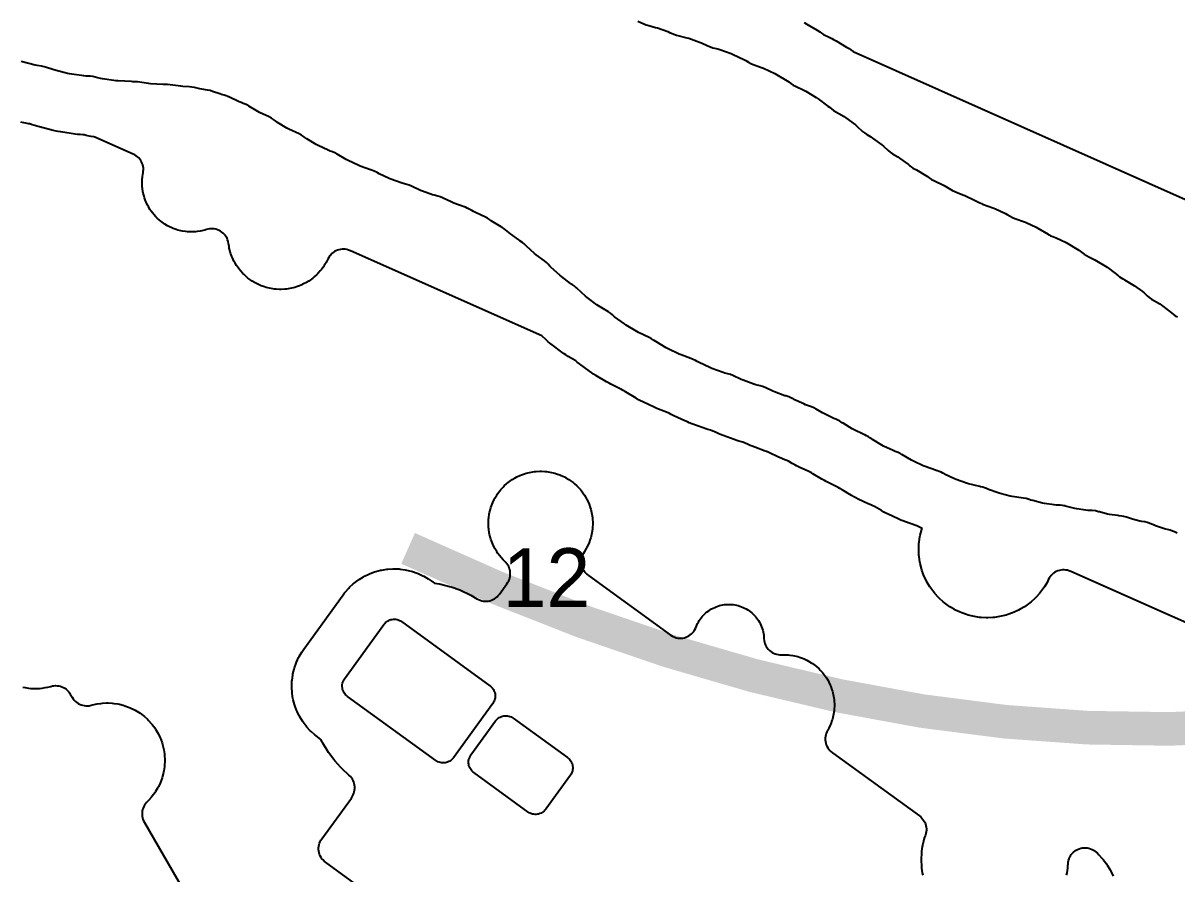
# Model space of a CAD drawing. Extents: x 425531 to 428300, y 1577248 to 1578701.
# Drawn here: x 427713.3 to 427988, y 1577959.4 to 1578161.9 of the extents above; entities that cross this region are included whole.
import ezdxf

# ---------------------------------------------------------------- set-up
doc = ezdxf.new("R2010")
doc.units = 21
for name, color, linetype, true_color in [('L-GOLF-ANNO', 7, 'Continuous', 0xffd23c), ('L-GOLF-CART', 7, 'Continuous', 0xcfcac0), ('L-GOLF-FWY', 7, 'Continuous', 0x6a9e35), ('L-GOLF-ROUGH', 7, 'Continuous', 0x4f7d2c), ('L-GOLF-TEE', 7, 'Continuous', 0x6fa63a)]:
    doc.layers.add(name, color=color, linetype=linetype, true_color=true_color)

msp = doc.modelspace()

# ---------------------------------------------------------------- linework, layer by layer
at = {"layer": 'L-GOLF-CART', "const_width": 8}
msp.add_lwpolyline([(428238.66, 1578107.26), (428221.81, 1578091.88), (428204.77, 1578077.63), (428187.55, 1578064.49), (428170.15, 1578052.47), (428152.56, 1578041.57), (428134.8, 1578031.8), (428116.85, 1578023.14), (428098.72, 1578015.6), (428080.41, 1578009.18), (428061.92, 1578003.88), (428043.24, 1577999.7), (428024.39, 1577996.64), (428005.35, 1577994.7), (427986.13, 1577993.88), (427966.73, 1577994.18), (427947.15, 1577995.59), (427927.38, 1577998.13), (427907.44, 1578001.79), (427887.31, 1578006.56), (427867, 1578012.46), (427846.51, 1578019.48), (427825.84, 1578027.61), (427804.98, 1578036.87)], dxfattribs=at)
at = {"layer": 'L-GOLF-FWY', "elevation": 73.37}
for points in [[(427859.7, 1578162.4), (427861.11, 1578161.73), (427861.68, 1578161.5), (427862.27, 1578161.32), (427863.88, 1578160.91), (427864.35, 1578160.77), (427866.77, 1578159.91), (427867.22, 1578159.72), (427867.69, 1578159.5), (427868.25, 1578159.26), (427868.84, 1578159.09), (427871.33, 1578158.46), (427871.8, 1578158.32), (427874.37, 1578157.4), (427874.82, 1578157.21), (427876.36, 1578156.49), (427876.93, 1578156.25), (427877.51, 1578156.07), (427878.71, 1578155.77), (427879.18, 1578155.63), (427881.87, 1578154.67), (427882.32, 1578154.48), (427884.9, 1578153.26), (427885.34, 1578153.03), (427886.03, 1578152.62), (427886.57, 1578152.33), (427887.13, 1578152.09), (427889.14, 1578151.37), (427889.59, 1578151.19), (427892.24, 1578149.94), (427892.67, 1578149.7), (427895.18, 1578148.2), (427895.59, 1578147.93), (427896.12, 1578147.54), (427896.63, 1578147.19), (427897.17, 1578146.91), (427899.21, 1578145.94), (427899.64, 1578145.71), (427902.15, 1578144.21), (427902.56, 1578143.93), (427904.91, 1578142.19), (427905.29, 1578141.88), (427905.29, 1578141.88), (427905.76, 1578141.49), (427906.27, 1578141.15), (427908.75, 1578139.66), (427909.16, 1578139.39), (427911.44, 1578137.69), (427911.82, 1578137.38), (427913.17, 1578136.16), (427913.65, 1578135.77), (427914.16, 1578135.43), (427915.14, 1578134.84), (427915.55, 1578134.57), (427917.75, 1578132.93), (427918.13, 1578132.62), (427919.29, 1578131.57), (427919.76, 1578131.18), (427920.27, 1578130.84), (427921.57, 1578130.07), (427921.98, 1578129.79), (427924.08, 1578128.23), (427924.28, 1578128.08), (427924.36, 1578128.01), (427924.47, 1578127.93), (427924.74, 1578127.7), (427925.15, 1578127.43), (427925.8, 1578127.09), (427925.8, 1578127.08), (427926.03, 1578126.96), (427928.21, 1578125.65), (427928.62, 1578125.38), (427929.05, 1578125.06), (427929.57, 1578124.71), (427930.11, 1578124.42), (427932.58, 1578123.26), (427933.01, 1578123.03), (427934.56, 1578122.1), (427935.1, 1578121.81), (427935.66, 1578121.58), (427937.06, 1578121.08), (427937.52, 1578120.89), (427939.81, 1578119.8), (427940.25, 1578119.57), (427940.62, 1578119.35), (427941.07, 1578119.1), (427941.44, 1578118.94), (427941.69, 1578118.85), (427941.73, 1578118.84), (427944.39, 1578117.88), (427944.84, 1578117.7), (427947.17, 1578116.59), (427947.6, 1578116.36), (427948.29, 1578115.95), (427948.83, 1578115.67), (427949.39, 1578115.43), (427951.68, 1578114.61), (427952.13, 1578114.42), (427954.48, 1578113.31), (427954.91, 1578113.08), (427957.3, 1578111.65), (427957.39, 1578111.61), (427957.57, 1578111.5), (427957.93, 1578111.31), (427958.41, 1578111.12), (427958.83, 1578110.97), (427959.28, 1578110.78), (427961.6, 1578109.69), (427962.03, 1578109.45), (427964.23, 1578108.14), (427964.64, 1578107.86), (427965.93, 1578106.9), (427966.44, 1578106.56), (427966.99, 1578106.27), (427968.45, 1578105.58), (427968.88, 1578105.35), (427971, 1578104.08), (427971.41, 1578103.8), (427973.39, 1578102.33), (427973.77, 1578102.02), (427973.93, 1578101.88), (427974.33, 1578101.54), (427974.68, 1578101.3), (427975.13, 1578101.04), (427975.3, 1578100.95), (427975.54, 1578100.82), (427977.5, 1578099.64), (427977.91, 1578099.37), (427979.77, 1578097.99), (427980.15, 1578097.68), (427980.92, 1578096.97), (427981.4, 1578096.58), (427981.91, 1578096.24), (427983.88, 1578095.06), (427984.29, 1578094.79), (427986.01, 1578093.51), (427986.39, 1578093.2), (427986.71, 1578092.91), (427987.18, 1578092.52), (427987.59, 1578092.25), (427988.13, 1578091.96)], [(427988.05, 1578040.47), (427987.39, 1578040.82), (427986.94, 1578041), (427986.35, 1578041.18), (427985.04, 1578041.51), (427984.57, 1578041.65), (427982.87, 1578042.26), (427982.42, 1578042.45), (427981.95, 1578042.67), (427981.38, 1578042.91), (427980.91, 1578043.05), (427980.31, 1578043.17), (427979.66, 1578043.26), (427979.18, 1578043.36), (427977.38, 1578043.81), (427976.91, 1578043.95), (427975.96, 1578044.29), (427975.37, 1578044.47), (427974.89, 1578044.57), (427974.16, 1578044.64), (427974.16, 1578044.64), (427973.91, 1578044.67), (427971.95, 1578044.96), (427971.47, 1578045.05), (427969.56, 1578045.53), (427969.32, 1578045.6), (427969.32, 1578045.6), (427968.57, 1578045.78), (427967.81, 1578045.86), (427966.8, 1578045.91), (427966.31, 1578045.96), (427964.19, 1578046.27), (427963.71, 1578046.37), (427961.43, 1578046.94), (427961.36, 1578046.96), (427961.12, 1578047.02), (427960.72, 1578047.09), (427960.21, 1578047.13), (427959.23, 1578047.18), (427958.75, 1578047.23), (427956.45, 1578047.57), (427955.97, 1578047.67), (427953.72, 1578048.23), (427953.25, 1578048.37), (427952.83, 1578048.52), (427952.09, 1578048.74), (427951.46, 1578048.84), (427948.8, 1578049.24), (427948.32, 1578049.33), (427945.93, 1578049.93), (427945.46, 1578050.07), (427943.13, 1578050.9), (427942.68, 1578051.09), (427942.66, 1578051.1), (427942.18, 1578051.31), (427941.77, 1578051.44), (427941.26, 1578051.56), (427941.07, 1578051.59), (427940.79, 1578051.66), (427938.34, 1578052.27), (427937.87, 1578052.41), (427935.46, 1578053.28), (427935.01, 1578053.46), (427932.69, 1578054.56), (427932.47, 1578054.67), (427932.28, 1578054.77), (427932.25, 1578054.78), (427931.84, 1578055), (427931.39, 1578055.19), (427930.99, 1578055.31), (427930.92, 1578055.33), (427930.69, 1578055.41), (427930.52, 1578055.46), (427928.07, 1578056.34), (427927.62, 1578056.53), (427925.28, 1578057.64), (427924.84, 1578057.87), (427922.53, 1578059.25), (427921.99, 1578059.54), (427921.43, 1578059.78), (427920.92, 1578059.96), (427920.47, 1578060.14), (427918.14, 1578061.24), (427917.71, 1578061.48), (427915.5, 1578062.8), (427915.09, 1578063.07), (427914.91, 1578063.21), (427914.49, 1578063.49), (427914.13, 1578063.69), (427913.67, 1578063.91), (427913.65, 1578063.92), (427913.43, 1578064.02), (427911.13, 1578065.1), (427910.7, 1578065.33), (427908.52, 1578066.64), (427908.31, 1578066.78), (427907.67, 1578067.2), (427907.24, 1578067.43), (427906.8, 1578067.61), (427906.79, 1578067.62), (427906.57, 1578067.71), (427906.35, 1578067.8), (427904.07, 1578068.88), (427903.64, 1578069.11), (427902.08, 1578070.05), (427901.54, 1578070.34), (427900.97, 1578070.57), (427899.59, 1578071.07), (427899.14, 1578071.25), (427896.83, 1578072.34), (427896.61, 1578072.45), (427896.48, 1578072.52), (427896.4, 1578072.57), (427896.05, 1578072.75), (427895.6, 1578072.94), (427895.15, 1578073.07), (427895.13, 1578073.08), (427894.89, 1578073.15), (427894.68, 1578073.22), (427892.21, 1578074.11), (427891.76, 1578074.3), (427889.94, 1578075.16), (427889.37, 1578075.39), (427888.79, 1578075.57), (427887.77, 1578075.82), (427887.3, 1578075.97), (427884.72, 1578076.89), (427884.27, 1578077.08), (427882.27, 1578078.02), (427881.7, 1578078.26), (427881.11, 1578078.43), (427880.41, 1578078.61), (427879.94, 1578078.75), (427877.26, 1578079.71), (427876.8, 1578079.9), (427874.23, 1578081.12), (427873.8, 1578081.35), (427873.41, 1578081.58), (427872.87, 1578081.87), (427872.31, 1578082.1), (427869.96, 1578082.94), (427869.51, 1578083.13), (427866.86, 1578084.38), (427866.43, 1578084.61), (427863.92, 1578086.11), (427863.52, 1578086.39), (427863.43, 1578086.45), (427862.92, 1578086.79), (427862.38, 1578087.08), (427859.84, 1578088.28), (427859.41, 1578088.51), (427856.9, 1578090.02), (427856.49, 1578090.29), (427854.14, 1578092.03), (427853.76, 1578092.35), (427853.64, 1578092.46), (427853.16, 1578092.85), (427852.65, 1578093.19), (427850.31, 1578094.59), (427849.9, 1578094.86), (427847.61, 1578096.56), (427847.23, 1578096.88), (427845.11, 1578098.79), (427845.02, 1578098.88), (427844.51, 1578099.35), (427844, 1578099.72), (427843.86, 1578099.81), (427843.63, 1578099.97), (427841.47, 1578101.57), (427841.09, 1578101.88), (427839.07, 1578103.71), (427838.72, 1578104.06), (427838.33, 1578104.5), (427837.89, 1578104.93), (427837.42, 1578105.32), (427835.48, 1578106.76), (427835.1, 1578107.07), (427833.2, 1578108.8), (427833.02, 1578108.97), (427832.92, 1578109.06), (427832.84, 1578109.13), (427832.57, 1578109.4), (427832.2, 1578109.71), (427831.58, 1578110.12), (427831.58, 1578110.12), (427831.3, 1578110.31), (427829.35, 1578111.76), (427828.97, 1578112.07), (427828.59, 1578112.42), (427828.2, 1578112.74), (427827.87, 1578112.98), (427827.42, 1578113.24), (427827.37, 1578113.27), (427827.15, 1578113.39), (427825.13, 1578114.6), (427824.72, 1578114.87), (427824.32, 1578115.17), (427823.89, 1578115.46), (427823.53, 1578115.67), (427823.06, 1578115.88), (427822.92, 1578115.94), (427822.68, 1578116.05), (427820.56, 1578117.05), (427820.13, 1578117.28), (427819.5, 1578117.66), (427819.06, 1578117.9), (427818.68, 1578118.07), (427818.39, 1578118.17), (427818.35, 1578118.18), (427815.84, 1578119.08), (427815.39, 1578119.27), (427813.18, 1578120.31), (427812.61, 1578120.55), (427812.02, 1578120.73), (427811.22, 1578120.93), (427810.75, 1578121.07), (427808.38, 1578121.92), (427807.93, 1578122.11), (427805.81, 1578123.11), (427805.24, 1578123.34), (427804.66, 1578123.52), (427803.83, 1578123.73), (427803.36, 1578123.87), (427800.91, 1578124.75), (427800.45, 1578124.93), (427798.1, 1578126.05), (427797.66, 1578126.28), (427797.59, 1578126.33), (427796.91, 1578126.68), (427796.12, 1578126.97), (427796.06, 1578126.99), (427793.56, 1578127.89), (427793.11, 1578128.07), (427790.71, 1578129.21), (427790.27, 1578129.44), (427788.12, 1578130.73), (427787.58, 1578131.02), (427787.01, 1578131.26), (427786.4, 1578131.47), (427785.95, 1578131.66), (427783.55, 1578132.8), (427783.12, 1578133.03), (427780.85, 1578134.39), (427780.44, 1578134.66), (427780.09, 1578134.92), (427779.58, 1578135.26), (427779.04, 1578135.55), (427776.58, 1578136.71), (427776.15, 1578136.94), (427773.92, 1578138.28), (427773.52, 1578138.55), (427772.96, 1578138.96), (427772.45, 1578139.3), (427771.91, 1578139.59), (427769.64, 1578140.67), (427769.21, 1578140.9), (427767.09, 1578142.17), (427766.88, 1578142.28), (427766.46, 1578142.52), (427765.76, 1578142.82), (427765.22, 1578143.01), (427764.77, 1578143.2), (427762.33, 1578144.35), (427762.26, 1578144.38), (427762.05, 1578144.49), (427761.67, 1578144.63), (427761.18, 1578144.78), (427760.6, 1578144.92), (427760.13, 1578145.06), (427758.42, 1578145.68), (427757.84, 1578145.85), (427757.23, 1578145.97), (427755.9, 1578146.17), (427755.42, 1578146.27), (427754.14, 1578146.59), (427753.54, 1578146.71), (427752.93, 1578146.77), (427751.37, 1578146.84), (427750.88, 1578146.89), (427748.35, 1578147.27), (427747.74, 1578147.33), (427747, 1578147.33), (427747, 1578147.33), (427746.7, 1578147.33), (427743.68, 1578147.48), (427743.19, 1578147.53), (427740.56, 1578147.92), (427740.09, 1578147.97), (427739.62, 1578147.98), (427739.44, 1578147.98), (427739.17, 1578147.99), (427735.96, 1578148.15), (427735.47, 1578148.19), (427732.26, 1578148.67), (427731.78, 1578148.77), (427730.51, 1578149.09), (427729.91, 1578149.21), (427729.3, 1578149.27), (427728.27, 1578149.32), (427727.78, 1578149.36), (427724.42, 1578149.86), (427723.94, 1578149.96), (427720.64, 1578150.78), (427720.17, 1578150.93), (427718.93, 1578151.37), (427718.35, 1578151.55), (427717.75, 1578151.67), (427716.71, 1578151.82), (427716.23, 1578151.92), (427712.86, 1578152.76)]]:
    msp.add_lwpolyline(points, dxfattribs=at)
at = {"layer": 'L-GOLF-ROUGH'}
for points, elevation in [([(427899.27, 1578162.05), (427899.87, 1578161.71), (427902.38, 1578160.21), (427902.96, 1578159.84), (427903.37, 1578159.57), (427903.83, 1578159.24), (427905.2, 1578158.59), (427905.81, 1578158.29), (427906.24, 1578158.05), (427906.84, 1578157.72), (427909.35, 1578156.21), (427909.93, 1578155.85), (427910.34, 1578155.57), (427910.9, 1578155.18), (427910.96, 1578155.13), (427991.49, 1578119.28)], 72.81), ([(428010.95, 1578009.92), (427962.74, 1578031.37), (427962.29, 1578031.55), (427961.92, 1578031.65), (427961.54, 1578031.72), (427961.16, 1578031.75), (427960.77, 1578031.75), (427960.39, 1578031.7), (427960.01, 1578031.62), (427959.64, 1578031.51), (427959.28, 1578031.35), (427958.95, 1578031.17), (427958.63, 1578030.95), (427958.33, 1578030.7), (427958.06, 1578030.43), (427957.81, 1578030.13), (427957.6, 1578029.81), (427957.37, 1578029.38), (427957.25, 1578029.12), (427957.06, 1578028.77), (427956.44, 1578027.74), (427956.22, 1578027.41), (427955.51, 1578026.44), (427955.26, 1578026.14), (427954.45, 1578025.25), (427954.17, 1578024.97), (427953.28, 1578024.16), (427952.97, 1578023.91), (427952.01, 1578023.2), (427951.68, 1578022.98), (427950.65, 1578022.36), (427950.3, 1578022.17), (427949.21, 1578021.66), (427948.85, 1578021.51), (427947.72, 1578021.1), (427947.34, 1578020.99), (427946.17, 1578020.7), (427945.79, 1578020.62), (427944.59, 1578020.44), (427944.2, 1578020.4), (427943, 1578020.34), (427942.61, 1578020.34), (427941.41, 1578020.4), (427941.01, 1578020.44), (427939.82, 1578020.62), (427939.44, 1578020.7), (427938.27, 1578020.99), (427937.89, 1578021.1), (427936.76, 1578021.51), (427936.4, 1578021.66), (427935.31, 1578022.17), (427934.96, 1578022.36), (427933.93, 1578022.98), (427933.6, 1578023.2), (427932.63, 1578023.91), (427932.33, 1578024.16), (427931.44, 1578024.97), (427931.16, 1578025.25), (427930.35, 1578026.14), (427930.1, 1578026.44), (427929.38, 1578027.41), (427929.17, 1578027.74), (427928.55, 1578028.77), (427928.36, 1578029.12), (427927.85, 1578030.21), (427927.7, 1578030.57), (427927.29, 1578031.7), (427927.18, 1578032.08), (427926.88, 1578033.25), (427926.81, 1578033.63), (427926.63, 1578034.83), (427926.59, 1578035.22), (427926.53, 1578036.42), (427926.53, 1578036.81), (427926.59, 1578038.01), (427926.63, 1578038.41), (427926.81, 1578039.6), (427926.88, 1578039.98), (427927.18, 1578041.15), (427927.29, 1578041.53), (427927.32, 1578041.61), (427926.7, 1578041.9), (427926.39, 1578042.05), (427926.23, 1578042.14), (427926.21, 1578042.14), (427926.04, 1578042.2), (427925.8, 1578042.28), (427923.36, 1578043.16), (427922.72, 1578043.4), (427922.26, 1578043.59), (427921.64, 1578043.87), (427919.29, 1578044.98), (427918.68, 1578045.29), (427918.24, 1578045.52), (427917.65, 1578045.86), (427915.96, 1578046.87), (427915.57, 1578047.02), (427915.11, 1578047.21), (427914.48, 1578047.49), (427912.15, 1578048.59), (427911.54, 1578048.9), (427911.11, 1578049.13), (427910.51, 1578049.47), (427908.3, 1578050.79), (427907.72, 1578051.16), (427907.37, 1578051.39), (427905.14, 1578052.45), (427904.53, 1578052.76), (427904.1, 1578052.99), (427903.5, 1578053.33), (427901.32, 1578054.63), (427901.02, 1578054.82), (427900.83, 1578054.94), (427900.66, 1578055.01), (427900.37, 1578055.15), (427898.08, 1578056.23), (427897.47, 1578056.54), (427897.04, 1578056.77), (427896.44, 1578057.11), (427895.54, 1578057.65), (427894.87, 1578057.89), (427894.23, 1578058.13), (427893.78, 1578058.32), (427893.15, 1578058.6), (427890.85, 1578059.69), (427890.54, 1578059.84), (427890.49, 1578059.86), (427890.47, 1578059.87), (427890.26, 1578059.94), (427889.97, 1578060.04), (427887.49, 1578060.93), (427886.85, 1578061.17), (427886.4, 1578061.36), (427885.77, 1578061.64), (427884.64, 1578062.17), (427884.37, 1578062.24), (427883.71, 1578062.43), (427883.24, 1578062.57), (427882.58, 1578062.78), (427880.01, 1578063.71), (427879.37, 1578063.95), (427878.91, 1578064.14), (427878.28, 1578064.42), (427876.97, 1578065.04), (427876.34, 1578065.21), (427875.87, 1578065.36), (427875.22, 1578065.57), (427872.54, 1578066.53), (427871.9, 1578066.78), (427871.45, 1578066.97), (427870.82, 1578067.25), (427868.24, 1578068.46), (427867.63, 1578068.77), (427867.2, 1578069), (427866.91, 1578069.16), (427865.24, 1578069.76), (427864.6, 1578070.01), (427864.15, 1578070.2), (427863.52, 1578070.48), (427860.88, 1578071.72), (427860.26, 1578072.03), (427859.83, 1578072.26), (427859.23, 1578072.6), (427856.73, 1578074.11), (427856.15, 1578074.47), (427855.79, 1578074.71), (427853.85, 1578075.63), (427853.24, 1578075.94), (427852.81, 1578076.17), (427852.21, 1578076.51), (427849.7, 1578078.01), (427849.12, 1578078.38), (427848.71, 1578078.65), (427848.15, 1578079.05), (427845.8, 1578080.79), (427845.26, 1578081.21), (427844.88, 1578081.52), (427844.87, 1578081.53), (427843.11, 1578082.58), (427842.53, 1578082.95), (427842.12, 1578083.22), (427841.56, 1578083.62), (427839.27, 1578085.32), (427838.73, 1578085.74), (427838.35, 1578086.05), (427837.83, 1578086.5), (427836.78, 1578087.45), (427791.24, 1578107.72), (427790.79, 1578107.9), (427790.42, 1578108), (427790.04, 1578108.07), (427789.65, 1578108.1), (427789.27, 1578108.1), (427788.88, 1578108.05), (427788.5, 1578107.97), (427788.14, 1578107.86), (427787.78, 1578107.7), (427787.44, 1578107.52), (427787.12, 1578107.3), (427786.83, 1578107.05), (427786.55, 1578106.78), (427786.31, 1578106.48), (427786.1, 1578106.16), (427785.87, 1578105.73), (427785.66, 1578105.28), (427785.47, 1578104.94), (427785.04, 1578104.22), (427784.83, 1578103.9), (427784.33, 1578103.23), (427784.08, 1578102.93), (427783.53, 1578102.31), (427783.25, 1578102.04), (427782.63, 1578101.48), (427782.33, 1578101.23), (427781.67, 1578100.74), (427781.34, 1578100.52), (427780.63, 1578100.09), (427780.28, 1578099.91), (427779.53, 1578099.55), (427779.17, 1578099.4), (427778.39, 1578099.12), (427778.01, 1578099.01), (427777.21, 1578098.81), (427776.82, 1578098.73), (427776, 1578098.61), (427775.61, 1578098.57), (427774.79, 1578098.53), (427774.39, 1578098.53), (427773.57, 1578098.57), (427773.17, 1578098.61), (427772.35, 1578098.73), (427771.97, 1578098.81), (427771.17, 1578099.01), (427770.79, 1578099.12), (427770.01, 1578099.4), (427769.65, 1578099.55), (427768.9, 1578099.91), (427768.55, 1578100.09), (427767.84, 1578100.52), (427767.51, 1578100.74), (427766.85, 1578101.23), (427766.54, 1578101.48), (427765.93, 1578102.04), (427765.65, 1578102.31), (427765.1, 1578102.93), (427764.85, 1578103.23), (427764.35, 1578103.9), (427764.13, 1578104.22), (427763.71, 1578104.94), (427763.52, 1578105.28), (427763.17, 1578106.03), (427763.02, 1578106.39), (427762.74, 1578107.17), (427762.63, 1578107.55), (427762.42, 1578108.35), (427762.35, 1578108.74), (427762.24, 1578109.47), (427762.14, 1578109.95), (427762.03, 1578110.33), (427761.88, 1578110.69), (427761.69, 1578111.04), (427761.48, 1578111.36), (427761.23, 1578111.67), (427760.95, 1578111.94), (427760.65, 1578112.19), (427760.32, 1578112.41), (427759.98, 1578112.59), (427759.61, 1578112.74), (427759.24, 1578112.86), (427758.85, 1578112.93), (427758.46, 1578112.97), (427758.07, 1578112.97), (427757.68, 1578112.93), (427757.3, 1578112.86), (427756.99, 1578112.76), (427756.92, 1578112.74), (427756.73, 1578112.69), (427756.61, 1578112.66), (427755.87, 1578112.47), (427755.49, 1578112.4), (427754.74, 1578112.29), (427754.35, 1578112.25), (427753.59, 1578112.21), (427753.2, 1578112.21), (427752.44, 1578112.25), (427752.05, 1578112.29), (427751.3, 1578112.4), (427750.91, 1578112.47), (427750.18, 1578112.66), (427749.8, 1578112.77), (427749.09, 1578113.03), (427748.73, 1578113.18), (427748.04, 1578113.5), (427747.69, 1578113.69), (427747.04, 1578114.08), (427746.72, 1578114.3), (427746.11, 1578114.75), (427745.8, 1578115), (427745.24, 1578115.51), (427744.96, 1578115.78), (427744.46, 1578116.34), (427744.21, 1578116.65), (427743.75, 1578117.26), (427743.54, 1578117.58), (427743.15, 1578118.23), (427742.96, 1578118.58), (427742.64, 1578119.27), (427742.49, 1578119.63), (427742.23, 1578120.34), (427742.12, 1578120.72), (427741.93, 1578121.45), (427741.86, 1578121.84), (427741.75, 1578122.59), (427741.71, 1578122.98), (427741.67, 1578123.74), (427741.67, 1578124.13), (427741.71, 1578124.89), (427741.75, 1578125.28), (427741.86, 1578126.03), (427741.88, 1578126.14), (427741.95, 1578126.66), (427741.97, 1578127.04), (427741.96, 1578127.43), (427741.9, 1578127.81), (427741.81, 1578128.18), (427741.69, 1578128.54), (427741.53, 1578128.89), (427741.33, 1578129.23), (427741.11, 1578129.54), (427740.86, 1578129.83), (427740.58, 1578130.09), (427740.27, 1578130.33), (427739.95, 1578130.53), (427739.52, 1578130.75), (427730.45, 1578134.79), (427730.21, 1578134.82), (427729.53, 1578134.94), (427729.05, 1578135.04), (427728.38, 1578135.19), (427727.85, 1578135.32), (427727.58, 1578135.33), (427726.89, 1578135.38), (427726.4, 1578135.43), (427725.72, 1578135.52), (427722.36, 1578136.01), (427721.69, 1578136.13), (427721.2, 1578136.23), (427720.53, 1578136.38), (427717.24, 1578137.2), (427716.58, 1578137.39), (427716.11, 1578137.53), (427715.46, 1578137.74), (427714.94, 1578137.93), (427714.66, 1578137.97), (427713.98, 1578138.09), (427713.5, 1578138.19), (427712.83, 1578138.34)], 72.81), ([(427794.16, 1577955.73), (427785.32, 1577962.16), (427785.01, 1577962.4), (427784.73, 1577962.68), (427784.48, 1577962.98), (427784.26, 1577963.3), (427784.07, 1577963.65), (427783.92, 1577964.01), (427783.8, 1577964.38), (427783.72, 1577964.77), (427783.68, 1577965.16), (427783.67, 1577965.55), (427783.71, 1577965.94), (427783.78, 1577966.33), (427783.89, 1577966.7), (427784.04, 1577967.07), (427784.22, 1577967.42), (427784.43, 1577967.74), (427791.47, 1577977.43), (427791.74, 1577977.84), (427791.92, 1577978.19), (427792.07, 1577978.55), (427792.18, 1577978.92), (427792.25, 1577979.3), (427792.29, 1577979.69), (427792.28, 1577980.08), (427792.24, 1577980.47), (427792.17, 1577980.85), (427792.05, 1577981.22), (427791.9, 1577981.58), (427791.72, 1577981.92), (427791.5, 1577982.25), (427791.25, 1577982.55), (427790.91, 1577982.89), (427789.26, 1577984.39), (427788.98, 1577984.66), (427787.54, 1577986.26), (427787.29, 1577986.57), (427786, 1577988.3), (427785.78, 1577988.63), (427784.67, 1577990.48), (427784.49, 1577990.82), (427784.22, 1577991.39), (427783.48, 1577991.93), (427783.01, 1577992.29), (427782.78, 1577992.47), (427781.9, 1577993.25), (427781.69, 1577993.46), (427780.89, 1577994.32), (427780.7, 1577994.55), (427779.99, 1577995.48), (427779.82, 1577995.73), (427779.21, 1577996.73), (427779.07, 1577996.99), (427778.55, 1577998.05), (427778.44, 1577998.32), (427778.03, 1577999.42), (427777.94, 1577999.7), (427777.64, 1578000.84), (427777.58, 1578001.13), (427777.4, 1578002.29), (427777.36, 1578002.58), (427777.29, 1578003.76), (427777.29, 1578004.05), (427777.34, 1578005.23), (427777.36, 1578005.52), (427777.52, 1578006.69), (427777.58, 1578006.98), (427777.85, 1578008.12), (427777.93, 1578008.41), (427778.32, 1578009.52), (427778.43, 1578009.79), (427778.92, 1578010.86), (427779.05, 1578011.12), (427779.65, 1578012.14), (427779.81, 1578012.38), (427780.14, 1578012.87), (427789.52, 1578025.81), (427789.88, 1578026.28), (427790.06, 1578026.51), (427790.84, 1578027.39), (427791.05, 1578027.6), (427791.92, 1578028.4), (427792.14, 1578028.59), (427793.08, 1578029.3), (427793.32, 1578029.47), (427794.33, 1578030.09), (427794.58, 1578030.23), (427795.64, 1578030.74), (427795.92, 1578030.86), (427797.02, 1578031.27), (427797.3, 1578031.36), (427798.44, 1578031.65), (427798.73, 1578031.72), (427799.89, 1578031.9), (427800.19, 1578031.93), (427801.36, 1578032), (427801.66, 1578032.01), (427802.83, 1578031.96), (427803.13, 1578031.93), (427804.29, 1578031.77), (427804.58, 1578031.72), (427805.73, 1578031.45), (427806.01, 1578031.36), (427807.13, 1578030.98), (427807.4, 1578030.87), (427808.47, 1578030.37), (427808.73, 1578030.24), (427809.75, 1578029.64), (427809.99, 1578029.48), (427810.48, 1578029.15), (427811.24, 1578028.6), (427812.38, 1578028.43), (427812.76, 1578028.35), (427814.86, 1578027.83), (427815.23, 1578027.71), (427817.26, 1578026.98), (427817.63, 1578026.83), (427819.58, 1578025.91), (427819.92, 1578025.73), (427821.32, 1578024.89), (427821.75, 1578024.66), (427822.12, 1578024.51), (427822.5, 1578024.39), (427822.88, 1578024.32), (427823.28, 1578024.28), (427823.67, 1578024.28), (427824.06, 1578024.32), (427824.45, 1578024.4), (427824.83, 1578024.52), (427825.19, 1578024.67), (427825.54, 1578024.86), (427825.86, 1578025.08), (427826.17, 1578025.33), (427826.44, 1578025.62), (427826.75, 1578026), (427828.49, 1578028.4), (427828.76, 1578028.8), (427828.94, 1578029.15), (427829.09, 1578029.51), (427829.2, 1578029.88), (427829.27, 1578030.27), (427829.3, 1578030.65), (427829.3, 1578031.04), (427829.26, 1578031.43), (427829.18, 1578031.81), (427829.07, 1578032.18), (427828.92, 1578032.54), (427828.74, 1578032.89), (427828.52, 1578033.21), (427828.27, 1578033.51), (427827.93, 1578033.85), (427827.87, 1578033.9), (427827.6, 1578034.18), (427827.04, 1578034.79), (427826.79, 1578035.1), (427826.3, 1578035.76), (427826.08, 1578036.09), (427825.66, 1578036.8), (427825.47, 1578037.14), (427825.12, 1578037.89), (427824.97, 1578038.25), (427824.69, 1578039.03), (427824.57, 1578039.41), (427824.37, 1578040.21), (427824.3, 1578040.59), (427824.18, 1578041.41), (427824.14, 1578041.8), (427824.1, 1578042.63), (427824.1, 1578043.02), (427824.14, 1578043.85), (427824.18, 1578044.24), (427824.3, 1578045.05), (427824.37, 1578045.44), (427824.57, 1578046.24), (427824.69, 1578046.62), (427824.97, 1578047.39), (427825.12, 1578047.76), (427825.47, 1578048.5), (427825.66, 1578048.85), (427826.08, 1578049.56), (427826.3, 1578049.89), (427826.79, 1578050.55), (427827.04, 1578050.85), (427827.6, 1578051.47), (427827.87, 1578051.74), (427828.49, 1578052.3), (427828.79, 1578052.55), (427829.45, 1578053.04), (427829.78, 1578053.26), (427830.49, 1578053.68), (427830.83, 1578053.87), (427831.58, 1578054.22), (427831.94, 1578054.37), (427832.72, 1578054.65), (427833.1, 1578054.76), (427833.9, 1578054.96), (427834.28, 1578055.04), (427835.1, 1578055.16), (427835.49, 1578055.2), (427836.32, 1578055.24), (427836.71, 1578055.24), (427837.54, 1578055.2), (427837.93, 1578055.16), (427838.74, 1578055.04), (427839.13, 1578054.96), (427839.93, 1578054.76), (427840.31, 1578054.65), (427841.09, 1578054.37), (427841.45, 1578054.22), (427842.2, 1578053.87), (427842.54, 1578053.68), (427843.25, 1578053.26), (427843.58, 1578053.04), (427844.24, 1578052.55), (427844.54, 1578052.3), (427845.16, 1578051.74), (427845.43, 1578051.46), (427845.99, 1578050.85), (427846.24, 1578050.55), (427846.73, 1578049.89), (427846.95, 1578049.56), (427847.37, 1578048.85), (427847.56, 1578048.5), (427847.91, 1578047.76), (427848.06, 1578047.39), (427848.34, 1578046.62), (427848.45, 1578046.24), (427848.66, 1578045.44), (427848.73, 1578045.05), (427848.85, 1578044.24), (427848.89, 1578043.84), (427848.93, 1578043.02), (427848.93, 1578042.63), (427848.89, 1578041.8), (427848.85, 1578041.41), (427848.73, 1578040.59), (427848.66, 1578040.21), (427848.45, 1578039.41), (427848.34, 1578039.03), (427848.06, 1578038.25), (427847.91, 1578037.89), (427847.56, 1578037.14), (427847.37, 1578036.8), (427846.87, 1578035.96), (427846.87, 1578035.96), (427846.65, 1578035.59), (427846.49, 1578035.25), (427846.36, 1578034.89), (427846.26, 1578034.52), (427846.2, 1578034.14), (427846.18, 1578033.76), (427846.19, 1578033.38), (427846.24, 1578033), (427846.32, 1578032.63), (427846.44, 1578032.26), (427846.6, 1578031.91), (427846.79, 1578031.58), (427847, 1578031.27), (427847.25, 1578030.98), (427847.53, 1578030.71), (427847.9, 1578030.41), (427867.33, 1578016.3), (427867.74, 1578016.03), (427868.08, 1578015.85), (427868.44, 1578015.7), (427868.82, 1578015.59), (427869.2, 1578015.52), (427869.59, 1578015.48), (427869.98, 1578015.49), (427870.37, 1578015.53), (427870.75, 1578015.6), (427871.12, 1578015.72), (427871.48, 1578015.87), (427871.82, 1578016.06), (427872.15, 1578016.27), (427872.45, 1578016.52), (427872.72, 1578016.8), (427872.97, 1578017.1), (427873.19, 1578017.42), (427873.37, 1578017.77), (427873.59, 1578018.31), (427873.59, 1578018.31), (427873.7, 1578018.57), (427873.88, 1578018.95), (427874.07, 1578019.3), (427874.29, 1578019.67), (427874.51, 1578019.99), (427874.76, 1578020.34), (427875.01, 1578020.64), (427875.3, 1578020.96), (427875.57, 1578021.23), (427875.89, 1578021.52), (427876.19, 1578021.77), (427876.54, 1578022.02), (427876.86, 1578022.24), (427877.23, 1578022.46), (427877.57, 1578022.65), (427877.96, 1578022.83), (427878.32, 1578022.98), (427878.73, 1578023.12), (427879.1, 1578023.24), (427879.51, 1578023.34), (427879.9, 1578023.42), (427880.32, 1578023.48), (427880.71, 1578023.52), (427881.14, 1578023.54), (427881.53, 1578023.54), (427881.96, 1578023.52), (427882.35, 1578023.48), (427882.77, 1578023.42), (427883.16, 1578023.34), (427883.57, 1578023.24), (427883.94, 1578023.12), (427884.35, 1578022.98), (427884.71, 1578022.83), (427885.09, 1578022.64), (427885.44, 1578022.46), (427885.81, 1578022.24), (427886.13, 1578022.02), (427886.48, 1578021.77), (427886.78, 1578021.52), (427887.1, 1578021.23), (427887.37, 1578020.95), (427887.66, 1578020.64), (427887.91, 1578020.34), (427888.16, 1578019.99), (427888.38, 1578019.67), (427888.6, 1578019.3), (427888.79, 1578018.95), (427888.97, 1578018.57), (427889.12, 1578018.21), (427889.26, 1578017.8), (427889.38, 1578017.43), (427889.48, 1578017.01), (427889.56, 1578016.63), (427889.62, 1578016.21), (427889.66, 1578015.82), (427889.68, 1578015.44), (427889.72, 1578014.95), (427889.8, 1578014.57), (427889.91, 1578014.19), (427890.06, 1578013.83), (427890.25, 1578013.48), (427890.47, 1578013.16), (427890.72, 1578012.85), (427890.99, 1578012.58), (427891.3, 1578012.33), (427891.62, 1578012.11), (427891.97, 1578011.93), (427892.33, 1578011.78), (427892.7, 1578011.66), (427893.09, 1578011.59), (427893.48, 1578011.55), (427893.97, 1578011.55), (427894.24, 1578011.56), (427894.64, 1578011.56), (427895.42, 1578011.52), (427895.81, 1578011.48), (427896.59, 1578011.37), (427896.98, 1578011.29), (427897.74, 1578011.1), (427898.12, 1578010.99), (427898.86, 1578010.72), (427899.22, 1578010.57), (427899.93, 1578010.23), (427900.28, 1578010.05), (427900.95, 1578009.64), (427901.28, 1578009.43), (427901.91, 1578008.96), (427902.22, 1578008.71), (427902.8, 1578008.18), (427903.08, 1578007.9), (427903.6, 1578007.32), (427903.85, 1578007.02), (427904.32, 1578006.38), (427904.54, 1578006.06), (427904.95, 1578005.38), (427905.13, 1578005.04), (427905.47, 1578004.32), (427905.62, 1578003.96), (427905.88, 1578003.22), (427906, 1578002.84), (427906.19, 1578002.08), (427906.26, 1578001.7), (427906.38, 1578000.92), (427906.42, 1578000.53), (427906.46, 1577999.74), (427906.46, 1577999.35), (427906.42, 1577998.56), (427906.38, 1577998.17), (427906.26, 1577997.39), (427906.19, 1577997.01), (427906, 1577996.24), (427905.88, 1577995.87), (427905.62, 1577995.13), (427905.47, 1577994.77), (427905.13, 1577994.05), (427904.95, 1577993.71), (427904.9, 1577993.63), (427904.67, 1577993.2), (427904.52, 1577992.83), (427904.4, 1577992.45), (427904.33, 1577992.07), (427904.29, 1577991.67), (427904.29, 1577991.28), (427904.33, 1577990.89), (427904.41, 1577990.5), (427904.53, 1577990.12), (427904.68, 1577989.76), (427904.87, 1577989.41), (427905.09, 1577989.09), (427905.34, 1577988.78), (427905.63, 1577988.51), (427906.01, 1577988.2), (427926.7, 1577973.17), (427927.01, 1577972.92), (427927.29, 1577972.64), (427927.54, 1577972.34), (427927.76, 1577972.01), (427927.95, 1577971.66), (427928.11, 1577971.3), (427928.22, 1577970.92), (427928.3, 1577970.53), (427928.34, 1577970.14), (427928.34, 1577969.75), (427928.31, 1577969.35), (427928.23, 1577968.96), (427928.11, 1577968.58), (427927.94, 1577968.11), (427927.77, 1577967.55), (427927.5, 1577966.45), (427927.38, 1577965.88), (427927.22, 1577964.76), (427927.16, 1577964.17), (427927.11, 1577963.05), (427927.11, 1577962.46), (427927.16, 1577961.33), (427927.22, 1577960.74), (427927.38, 1577959.63), (427927.5, 1577959.05)], 70.99), ([(427713.26, 1578003.83), (427713.83, 1578003.71), (427714.59, 1578003.6), (427715.17, 1578003.54), (427715.93, 1578003.5), (427716.52, 1578003.5), (427717.28, 1578003.54), (427717.86, 1578003.6), (427718.61, 1578003.71), (427719.19, 1578003.83), (427719.93, 1578004.01), (427719.94, 1578004.01), (427720.31, 1578004.11), (427720.69, 1578004.16), (427721.07, 1578004.19), (427721.45, 1578004.17), (427721.83, 1578004.12), (427722.21, 1578004.03), (427722.57, 1578003.91), (427722.92, 1578003.75), (427723.25, 1578003.56), (427723.56, 1578003.34), (427723.85, 1578003.09), (427724.12, 1578002.81), (427724.36, 1578002.51), (427724.56, 1578002.19), (427724.99, 1578001.45), (427725.26, 1578001.03), (427725.51, 1578000.72), (427725.78, 1578000.44), (427726.09, 1578000.18), (427726.41, 1577999.96), (427726.76, 1577999.77), (427727.13, 1577999.61), (427727.51, 1577999.5), (427727.9, 1577999.42), (427728.29, 1577999.38), (427728.69, 1577999.37), (427729.08, 1577999.41), (427729.57, 1577999.51), (427730.56, 1577999.76), (427730.94, 1577999.83), (427731.88, 1577999.97), (427732.27, 1578000.01), (427733.22, 1578000.06), (427733.61, 1578000.06), (427734.56, 1578000.01), (427734.95, 1577999.97), (427735.89, 1577999.83), (427736.27, 1577999.76), (427737.19, 1577999.53), (427737.57, 1577999.41), (427738.46, 1577999.09), (427738.82, 1577998.94), (427739.68, 1577998.54), (427740.03, 1577998.35), (427740.84, 1577997.86), (427741.17, 1577997.65), (427741.93, 1577997.08), (427742.23, 1577996.83), (427742.93, 1577996.19), (427743.21, 1577995.92), (427743.85, 1577995.21), (427744.1, 1577994.91), (427744.66, 1577994.15), (427744.88, 1577993.82), (427745.37, 1577993.01), (427745.55, 1577992.66), (427745.96, 1577991.8), (427746.11, 1577991.44), (427746.43, 1577990.55), (427746.54, 1577990.17), (427746.77, 1577989.25), (427746.85, 1577988.87), (427746.99, 1577987.93), (427747.03, 1577987.54), (427747.07, 1577986.59), (427747.07, 1577986.2), (427747.03, 1577985.25), (427746.99, 1577984.86), (427746.85, 1577983.92), (427746.77, 1577983.54), (427746.54, 1577982.62), (427746.43, 1577982.24), (427746.11, 1577981.35), (427745.96, 1577980.99), (427745.55, 1577980.13), (427745.37, 1577979.78), (427744.88, 1577978.97), (427744.66, 1577978.64), (427744.1, 1577977.88), (427743.85, 1577977.58), (427743.21, 1577976.87), (427743.08, 1577976.73), (427742.96, 1577976.62), (427742.94, 1577976.59), (427742.69, 1577976.35), (427742.45, 1577976.05), (427742.23, 1577975.73), (427742.05, 1577975.39), (427741.9, 1577975.03), (427741.78, 1577974.66), (427741.7, 1577974.28), (427741.66, 1577973.89), (427741.66, 1577973.51), (427741.69, 1577973.12), (427741.76, 1577972.74), (427741.87, 1577972.37), (427742.01, 1577972.01), (427742.24, 1577971.58), (427846.73, 1577790.59)], 68.7), ([(427961.71, 1577959.05), (427961.82, 1577959.63), (427961.99, 1577960.74), (427962.05, 1577961.33), (427962.07, 1577961.79), (427962.11, 1577962.18), (427962.19, 1577962.57), (427962.3, 1577962.94), (427962.45, 1577963.31), (427962.63, 1577963.65), (427962.85, 1577963.98), (427963.1, 1577964.28), (427963.38, 1577964.56), (427963.68, 1577964.81), (427964.01, 1577965.03), (427964.35, 1577965.21), (427964.72, 1577965.36), (427965.09, 1577965.48), (427965.48, 1577965.55), (427965.87, 1577965.59), (427966.26, 1577965.59), (427966.65, 1577965.55), (427967.04, 1577965.48), (427967.41, 1577965.36), (427967.78, 1577965.21), (427968.12, 1577965.03), (427968.45, 1577964.81), (427968.75, 1577964.56), (427969.05, 1577964.29), (427969.32, 1577964.02), (427970.18, 1577963.07), (427970.43, 1577962.77), (427971.19, 1577961.75), (427971.4, 1577961.42), (427972.06, 1577960.33), (427972.24, 1577959.98), (427972.79, 1577958.83)], 70.99)]:
    msp.add_lwpolyline(points, dxfattribs=dict(at, elevation=elevation))
at = {"layer": 'L-GOLF-TEE'}
for points, elevation in [([(427815.76, 1577987.03), (427815.58, 1577986.8), (427815.37, 1577986.59), (427815.15, 1577986.4), (427814.9, 1577986.24), (427814.64, 1577986.09), (427814.37, 1577985.98), (427814.09, 1577985.89), (427813.8, 1577985.83), (427813.51, 1577985.8), (427813.22, 1577985.79), (427812.92, 1577985.82), (427812.63, 1577985.87), (427812.35, 1577985.96), (427812.08, 1577986.07), (427811.82, 1577986.2), (427811.57, 1577986.36), (427790.53, 1578001.64), (427790.3, 1578001.82), (427790.09, 1578002.03), (427789.9, 1578002.25), (427789.73, 1578002.5), (427789.59, 1578002.76), (427789.47, 1578003.03), (427789.39, 1578003.31), (427789.33, 1578003.6), (427789.29, 1578003.89), (427789.29, 1578004.18), (427789.32, 1578004.48), (427789.37, 1578004.76), (427789.45, 1578005.05), (427789.56, 1578005.32), (427789.7, 1578005.58), (427789.86, 1578005.83), (427799.24, 1578018.77), (427799.42, 1578019), (427799.63, 1578019.21), (427799.85, 1578019.4), (427800.1, 1578019.56), (427800.36, 1578019.71), (427800.63, 1578019.82), (427800.91, 1578019.91), (427801.2, 1578019.97), (427801.49, 1578020), (427801.78, 1578020.01), (427802.08, 1578019.98), (427802.37, 1578019.93), (427802.65, 1578019.84), (427802.92, 1578019.73), (427803.18, 1578019.6), (427803.43, 1578019.44), (427824.47, 1578004.16), (427824.7, 1578003.98), (427824.91, 1578003.77), (427825.1, 1578003.55), (427825.27, 1578003.3), (427825.41, 1578003.04), (427825.53, 1578002.77), (427825.61, 1578002.49), (427825.67, 1578002.2), (427825.71, 1578001.91), (427825.71, 1578001.62), (427825.68, 1578001.32), (427825.63, 1578001.04), (427825.55, 1578000.75), (427825.44, 1578000.48), (427825.3, 1578000.22), (427825.14, 1577999.97), (427815.76, 1577987.03)], 75.36), ([(427837.73, 1577974.76), (427837.55, 1577974.53), (427837.34, 1577974.32), (427837.12, 1577974.13), (427836.87, 1577973.96), (427836.62, 1577973.82), (427836.34, 1577973.71), (427836.06, 1577973.62), (427835.78, 1577973.56), (427835.48, 1577973.53), (427835.19, 1577973.52), (427834.9, 1577973.55), (427834.61, 1577973.6), (427834.32, 1577973.69), (427834.05, 1577973.8), (427833.79, 1577973.93), (427833.54, 1577974.09), (427820.6, 1577983.5), (427820.37, 1577983.68), (427820.16, 1577983.89), (427819.97, 1577984.11), (427819.8, 1577984.36), (427819.66, 1577984.62), (427819.55, 1577984.89), (427819.46, 1577985.17), (427819.4, 1577985.46), (427819.37, 1577985.75), (427819.36, 1577986.04), (427819.39, 1577986.34), (427819.44, 1577986.63), (427819.53, 1577986.91), (427819.64, 1577987.18), (427819.77, 1577987.44), (427819.93, 1577987.69), (427825.81, 1577995.78), (427826, 1577996.01), (427826.2, 1577996.22), (427826.43, 1577996.41), (427826.67, 1577996.57), (427826.93, 1577996.71), (427827.2, 1577996.83), (427827.48, 1577996.92), (427827.77, 1577996.98), (427828.06, 1577997.01), (427828.36, 1577997.01), (427828.65, 1577996.99), (427828.94, 1577996.93), (427829.22, 1577996.85), (427829.49, 1577996.74), (427829.75, 1577996.6), (427830, 1577996.44), (427842.95, 1577987.04), (427843.18, 1577986.85), (427843.39, 1577986.65), (427843.57, 1577986.42), (427843.74, 1577986.18), (427843.88, 1577985.92), (427844, 1577985.65), (427844.09, 1577985.37), (427844.15, 1577985.08), (427844.18, 1577984.79), (427844.18, 1577984.49), (427844.15, 1577984.2), (427844.1, 1577983.91), (427844.02, 1577983.63), (427843.91, 1577983.36), (427843.77, 1577983.1), (427843.61, 1577982.85), (427837.73, 1577974.76)], 74.06)]:
    msp.add_lwpolyline(points, close=True, dxfattribs=dict(at, elevation=elevation))

# ---------------------------------------------------------------- texts
at = {"layer": 'L-GOLF-ANNO'}
msp.add_text('12', height=14, dxfattribs=at).set_placement((427827.5, 1578022.9))

doc.saveas('drawing.dxf')
